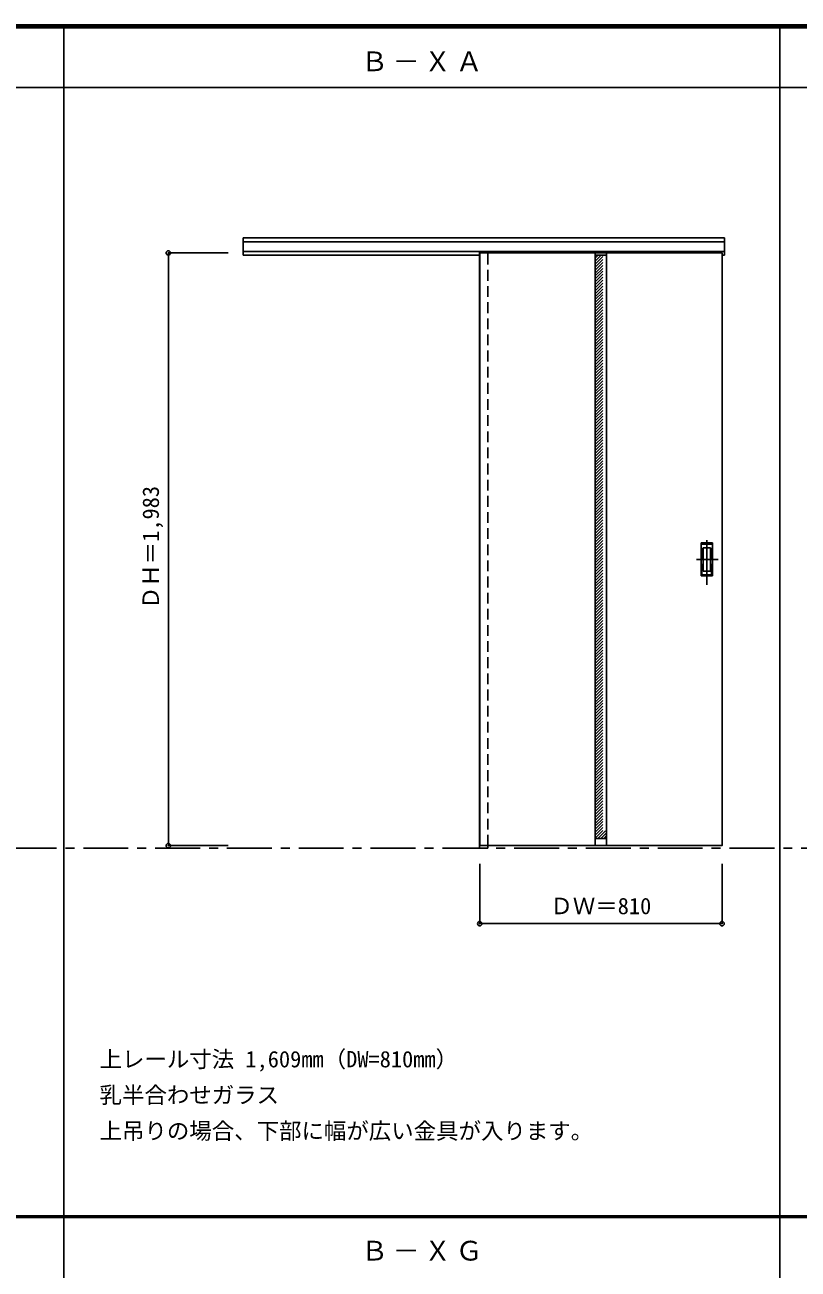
# Model space of a CAD drawing. Units: millimetres, scale not verified. Extents: x -6000 to 5700, y -4307 to 4260.
# Drawn here: x -3046 to -461, y 12 to 4175 of the extents above; entities that cross this region are included whole.
import ezdxf
from ezdxf.enums import TextEntityAlignment as Align

# ---------------------------------------------------------------- set-up
doc = ezdxf.new("R2010")
doc.units = ezdxf.units.MM
doc.header["$LTSCALE"] = 30
doc.header["$PDMODE"] = 32
doc.header["$PDSIZE"] = 15
doc.linetypes.add('CHAIN1', pattern=[8, 5, -1, 1, -1])
doc.linetypes.add('DASHED1', pattern=[1.8, 1.2, -0.6])
for name, color, linetype in [('0-1_通り芯', 7, 'CHAIN1'), ('0-2_扉', 3, 'Continuous'), ('0-3_仕上げ', 3, 'Continuous'), ('0-4_枠', 3, 'Continuous'), ('0-6_引手', 7, 'Continuous'), ('0-A_文字', 7, 'Continuous'), ('0-B_寸法', 4, 'Continuous'), ('0-C_ハッチ', 4, 'DASHED1'), ('F-1_枠', 6, 'Continuous')]:
    doc.layers.add(name, color=color, linetype=linetype)
doc.styles.add('ＭＳ ゴシック', font='')
doc.styles.get('ＭＳ ゴシック').set_extended_font_data('MS Gothic')

msp = doc.modelspace()

# ---------------------------------------------------------------- linework, layer by layer
at = {"layer": '0-1_通り芯'}
msp.add_line((-5490, 1420), (5690, 1420), dxfattribs=at)
at = {"layer": '0-2_扉', "color": 4, "linetype": 'DASHED1'}
msp.add_line((-1525, 3412), (-1525, 3408), dxfattribs=at)
at = {"layer": '0-2_扉'}
for q in [(-1525, 1429), (-715, 3412)]:
    msp.add_line((-1525, 3412), q, dxfattribs=at)
msp.add_lwpolyline([(-1525, 1429), (-715, 1429), (-715, 3412)], dxfattribs=at)
at = {"layer": '0-3_仕上げ'}
for p, q in [((-1139, 3412), (-1139, 1429)), ((-1101, 3412), (-1101, 1429))]:
    msp.add_line(p, q, dxfattribs=at)
at = {"layer": '0-3_仕上げ', "color": 7}
for p, q in [((-1139, 3404), (-1101, 3404)), ((-1139, 1453), (-1101, 1453))]:
    msp.add_line(p, q, dxfattribs=at)
at = {"layer": '0-4_枠'}
for p, q in [((-2316, 3462), (-707, 3462)), ((-2316, 3405), (-2316, 3462)), ((-2316, 3449), (-707, 3449)), ((-2316, 3417), (-707, 3417)), ((-1526, 3417), (-1526, 1420)), ((-1498, 3412), (-1498, 3417)), ((-2316, 3405), (-1525, 3405)), ((-1526, 1420), (-1498, 1420)), ((-1498, 1429), (-1498, 1420))]:
    msp.add_line(p, q, dxfattribs=at)
at = {"layer": '0-4_枠', "color": 4, "linetype": 'DASHED1'}
msp.add_line((-1498, 1429), (-1498, 3412), dxfattribs=at)
at = {"layer": '0-4_枠'}
msp.add_lwpolyline([(-715, 3405), (-707, 3405), (-707, 3462)], dxfattribs=at)
at = {"layer": '0-6_引手', "linetype": 'CHAIN1'}
for p, q in [((-766, 2301.27), (-766, 2472.12)), ((-727.93, 2386.5), (-800.44, 2386.5))]:
    msp.add_line(p, q, dxfattribs=at)
at = {"layer": '0-6_引手'}
for p, q in [((-747, 2441.5), (-785, 2441.5)), ((-785, 2331.5), (-785, 2441.5)), ((-753.5, 2425.5), (-778.5, 2425.5)), ((-778.5, 2347.5), (-778.5, 2425.5)), ((-753.5, 2347.5), (-753.5, 2425.5)), ((-747, 2331.5), (-747, 2441.5)), ((-747, 2331.5), (-785, 2331.5)), ((-753.5, 2347.5), (-778.5, 2347.5))]:
    msp.add_line(p, q, dxfattribs=at)
at = {"layer": '0-6_引手', "linetype": 'DASHED1'}
for p, q in [((-782, 2335.5), (-782, 2437.5)), ((-750, 2335.5), (-782, 2335.5))]:
    msp.add_line(p, q, dxfattribs=at)
msp.add_lwpolyline([(-750, 2335.5), (-750, 2437.5), (-782, 2437.5)], dxfattribs=at)
at = {"layer": '0-B_寸法'}
for p, q in [((-2566, 3412), (-2566, 1429)), ((-2566, 3412), (-2366, 3412)), ((-2566, 1429), (-2366, 1429)), ((-1525, 1168), (-1525, 1368)), ((-715, 1168), (-715, 1368)), ((-715, 1168), (-1525, 1168))]:
    msp.add_line(p, q, dxfattribs=at)
at = {"layer": '0-B_寸法', "color": 7}
for p in [(-2566, 3412), (-2566, 1429), (-1525, 1168), (-715, 1168)]:
    msp.add_point(p, dxfattribs=at)
at = {"layer": '0-C_ハッチ'}
for p, q in [((-1139, 3394.3), (-1129.3, 3404)), ((-1139, 3374.5), (-1109.5, 3404)), ((-1139, 3384.4), (-1119.4, 3404)), ((-1139, 3364.6), (-1101, 3402.6)), ((-1139, 3354.7), (-1101, 3392.7)), ((-1139, 3344.8), (-1101, 3382.8)), ((-1139, 3334.9), (-1101, 3372.9)), ((-1139, 3325), (-1101, 3363)), ((-1139, 3315.1), (-1101, 3353.1)), ((-1139, 3305.2), (-1101, 3343.2)), ((-1139, 3295.3), (-1101, 3333.3)), ((-1139, 3285.41), (-1101, 3323.41)), ((-1139, 3275.51), (-1101, 3313.51)), ((-1139, 3265.61), (-1101, 3303.61)), ((-1139, 3255.71), (-1101, 3293.71)), ((-1139, 3245.81), (-1101, 3283.81)), ((-1139, 3235.91), (-1101, 3273.91)), ((-1139, 3226.01), (-1101, 3264.01)), ((-1139, 3216.11), (-1101, 3254.11)), ((-1139, 3206.21), (-1101, 3244.21)), ((-1139, 3196.31), (-1101, 3234.31)), ((-1139, 3186.41), (-1101, 3224.41)), ((-1139, 3176.51), (-1101, 3214.51)), ((-1139, 3166.61), (-1101, 3204.61)), ((-1139, 3156.71), (-1101, 3194.71)), ((-1139, 3146.81), (-1101, 3184.81)), ((-1139, 3136.91), (-1101, 3174.91)), ((-1139, 3127.01), (-1101, 3165.01)), ((-1139, 3117.11), (-1101, 3155.11)), ((-1139, 3107.21), (-1101, 3145.21)), ((-1139, 3097.31), (-1101, 3135.31)), ((-1139, 3087.42), (-1101, 3125.42)), ((-1139, 3077.52), (-1101, 3115.52)), ((-1139, 3067.62), (-1101, 3105.62)), ((-1139, 3057.72), (-1101, 3095.72)), ((-1139, 3047.82), (-1101, 3085.82)), ((-1139, 3037.92), (-1101, 3075.92)), ((-1139, 3028.02), (-1101, 3066.02)), ((-1139, 3018.12), (-1101, 3056.12)), ((-1139, 3008.22), (-1101, 3046.22)), ((-1139, 2998.32), (-1101, 3036.32)), ((-1139, 2988.42), (-1101, 3026.42)), ((-1139, 2978.52), (-1101, 3016.52)), ((-1139, 2968.62), (-1101, 3006.62)), ((-1139, 2958.72), (-1101, 2996.72)), ((-1139, 2948.82), (-1101, 2986.82)), ((-1139, 2938.92), (-1101, 2976.92)), ((-1139, 2929.02), (-1101, 2967.02)), ((-1139, 2919.12), (-1101, 2957.12)), ((-1139, 2909.22), (-1101, 2947.22)), ((-1139, 2899.32), (-1101, 2937.32)), ((-1139, 2889.43), (-1101, 2927.43)), ((-1139, 2879.53), (-1101, 2917.53)), ((-1139, 2869.63), (-1101, 2907.63)), ((-1139, 2859.73), (-1101, 2897.73)), ((-1139, 2849.83), (-1101, 2887.83)), ((-1139, 2839.93), (-1101, 2877.93)), ((-1139, 2830.03), (-1101, 2868.03)), ((-1139, 2820.13), (-1101, 2858.13)), ((-1139, 2810.23), (-1101, 2848.23)), ((-1139, 2800.33), (-1101, 2838.33)), ((-1139, 2790.43), (-1101, 2828.43)), ((-1139, 2780.53), (-1101, 2818.53)), ((-1139, 2770.63), (-1101, 2808.63)), ((-1139, 2760.73), (-1101, 2798.73)), ((-1139, 2750.83), (-1101, 2788.83)), ((-1139, 2740.93), (-1101, 2778.93)), ((-1139, 2731.03), (-1101, 2769.03)), ((-1139, 2721.13), (-1101, 2759.13)), ((-1139, 2711.23), (-1101, 2749.23)), ((-1139, 2701.33), (-1101, 2739.33)), ((-1139, 2691.44), (-1101, 2729.44)), ((-1139, 2681.54), (-1101, 2719.54)), ((-1139, 2671.64), (-1101, 2709.64)), ((-1139, 2661.74), (-1101, 2699.74)), ((-1139, 2651.84), (-1101, 2689.84)), ((-1139, 2641.94), (-1101, 2679.94)), ((-1139, 2632.04), (-1101, 2670.04)), ((-1139, 2622.14), (-1101, 2660.14)), ((-1139, 2612.24), (-1101, 2650.24)), ((-1139, 2602.34), (-1101, 2640.34)), ((-1139, 2592.44), (-1101, 2630.44)), ((-1139, 2582.54), (-1101, 2620.54)), ((-1139, 2572.64), (-1101, 2610.64)), ((-1139, 2562.74), (-1101, 2600.74)), ((-1139, 2552.84), (-1101, 2590.84)), ((-1139, 2542.94), (-1101, 2580.94)), ((-1139, 2533.04), (-1101, 2571.04)), ((-1139, 2523.14), (-1101, 2561.14)), ((-1139, 2513.24), (-1101, 2551.24)), ((-1139, 2503.34), (-1101, 2541.34)), ((-1139, 2493.45), (-1101, 2531.45)), ((-1139, 2483.55), (-1101, 2521.55)), ((-1139, 2473.65), (-1101, 2511.65)), ((-1139, 2463.75), (-1101, 2501.75)), ((-1139, 2453.85), (-1101, 2491.85)), ((-1139, 2443.95), (-1101, 2481.95)), ((-1139, 2434.05), (-1101, 2472.05)), ((-1139, 2424.15), (-1101, 2462.15)), ((-1139, 2414.25), (-1101, 2452.25)), ((-1139, 2404.35), (-1101, 2442.35)), ((-1139, 2394.45), (-1101, 2432.45)), ((-1139, 2384.55), (-1101, 2422.55)), ((-1139, 2374.65), (-1101, 2412.65)), ((-1139, 2364.75), (-1101, 2402.75)), ((-1139, 2354.85), (-1101, 2392.85)), ((-1139, 2344.95), (-1101, 2382.95)), ((-1139, 2335.05), (-1101, 2373.05)), ((-1139, 2325.15), (-1101, 2363.15)), ((-1139, 2315.25), (-1101, 2353.25)), ((-1139, 2305.36), (-1101, 2343.36)), ((-1139, 2295.46), (-1101, 2333.46)), ((-1139, 2285.56), (-1101, 2323.56)), ((-1139, 2275.66), (-1101, 2313.66)), ((-1139, 2265.76), (-1101, 2303.76)), ((-1139, 2255.86), (-1101, 2293.86)), ((-1139, 2245.96), (-1101, 2283.96)), ((-1139, 2236.06), (-1101, 2274.06)), ((-1139, 2226.16), (-1101, 2264.16)), ((-1139, 2216.26), (-1101, 2254.26)), ((-1139, 2206.36), (-1101, 2244.36)), ((-1139, 2196.46), (-1101, 2234.46)), ((-1139, 2186.56), (-1101, 2224.56)), ((-1139, 2176.66), (-1101, 2214.66)), ((-1139, 2166.76), (-1101, 2204.76)), ((-1139, 2156.86), (-1101, 2194.86)), ((-1139, 2146.96), (-1101, 2184.96)), ((-1139, 2137.06), (-1101, 2175.06)), ((-1139, 2127.16), (-1101, 2165.16)), ((-1139, 2117.26), (-1101, 2155.26)), ((-1139, 2107.37), (-1101, 2145.37)), ((-1139, 2097.47), (-1101, 2135.47)), ((-1139, 2087.57), (-1101, 2125.57)), ((-1139, 2077.67), (-1101, 2115.67)), ((-1139, 2067.77), (-1101, 2105.77)), ((-1139, 2057.87), (-1101, 2095.87)), ((-1139, 2047.97), (-1101, 2085.97)), ((-1139, 2038.07), (-1101, 2076.07)), ((-1139, 2028.17), (-1101, 2066.17)), ((-1139, 2018.27), (-1101, 2056.27)), ((-1139, 2008.37), (-1101, 2046.37)), ((-1139, 1998.47), (-1101, 2036.47)), ((-1139, 1988.57), (-1101, 2026.57)), ((-1139, 1978.67), (-1101, 2016.67)), ((-1139, 1968.77), (-1101, 2006.77)), ((-1139, 1958.87), (-1101, 1996.87)), ((-1139, 1948.97), (-1101, 1986.97)), ((-1139, 1939.07), (-1101, 1977.07)), ((-1139, 1929.17), (-1101, 1967.17)), ((-1139, 1919.27), (-1101, 1957.27)), ((-1139, 1909.38), (-1101, 1947.38)), ((-1139, 1899.48), (-1101, 1937.48)), ((-1139, 1889.58), (-1101, 1927.58)), ((-1139, 1879.68), (-1101, 1917.68)), ((-1139, 1869.78), (-1101, 1907.78)), ((-1139, 1859.88), (-1101, 1897.88)), ((-1139, 1849.98), (-1101, 1887.98)), ((-1139, 1840.08), (-1101, 1878.08)), ((-1139, 1830.18), (-1101, 1868.18)), ((-1139, 1820.28), (-1101, 1858.28)), ((-1139, 1810.38), (-1101, 1848.38)), ((-1139, 1800.48), (-1101, 1838.48)), ((-1139, 1790.58), (-1101, 1828.58)), ((-1139, 1780.68), (-1101, 1818.68)), ((-1139, 1770.78), (-1101, 1808.78)), ((-1139, 1760.88), (-1101, 1798.88)), ((-1139, 1750.98), (-1101, 1788.98)), ((-1139, 1741.08), (-1101, 1779.08)), ((-1139, 1731.18), (-1101, 1769.18)), ((-1139, 1721.28), (-1101, 1759.28)), ((-1139, 1711.39), (-1101, 1749.39)), ((-1139, 1701.49), (-1101, 1739.49)), ((-1139, 1691.59), (-1101, 1729.59)), ((-1139, 1681.69), (-1101, 1719.69)), ((-1139, 1671.79), (-1101, 1709.79)), ((-1139, 1661.89), (-1101, 1699.89)), ((-1139, 1651.99), (-1101, 1689.99)), ((-1139, 1642.09), (-1101, 1680.09)), ((-1139, 1632.19), (-1101, 1670.19)), ((-1139, 1622.29), (-1101, 1660.29)), ((-1139, 1612.39), (-1101, 1650.39)), ((-1139, 1602.49), (-1101, 1640.49)), ((-1139, 1592.59), (-1101, 1630.59)), ((-1139, 1582.69), (-1101, 1620.69)), ((-1139, 1572.79), (-1101, 1610.79)), ((-1139, 1562.89), (-1101, 1600.89)), ((-1139, 1552.99), (-1101, 1590.99)), ((-1139, 1543.09), (-1101, 1581.09)), ((-1139, 1533.19), (-1101, 1571.19)), ((-1139, 1523.29), (-1101, 1561.29)), ((-1139, 1513.4), (-1101, 1551.4)), ((-1139, 1503.5), (-1101, 1541.5)), ((-1139, 1493.6), (-1101, 1531.6)), ((-1139, 1483.7), (-1101, 1521.7)), ((-1139, 1473.8), (-1101, 1511.8)), ((-1139, 1463.9), (-1101, 1501.9)), ((-1139, 1454), (-1101, 1492)), ((-1130.1, 1453), (-1101, 1482.1)), ((-1120.2, 1453), (-1101, 1472.2)), ((-1110.3, 1453), (-1101, 1462.3))]:
    msp.add_line(p, q, dxfattribs=at)
at = {"layer": 'F-1_枠'}
for p, q in [((-6000, 4175), (5700, 4175)), ((-6000, 4170), (5700, 4170)), ((-6000, 4165), (5700, 4165)), ((-2916, -3790), (-2916, 4175)), ((-522, -3790), (-522, 4175)), ((-6000, 3965), (5700, 3965)), ((-6000, 190.5), (5700, 190.5)), ((-6000, 187.5), (5700, 187.5)), ((-6000, 184.5), (5700, 184.5))]:
    msp.add_line(p, q, dxfattribs=at)

# ---------------------------------------------------------------- texts
at = {"layer": '0-A_文字', "style": 'ＭＳ ゴシック'}
for s, p in [('上レール寸法 1,609mm（DW=810mm）', (-2796, 670.5)), ('乳半合わせガラス', (-2796, 550.5)), ('上吊りの場合、下部に幅が広い金具が入ります。', (-2796, 430.5))]:
    msp.add_text(s, height=54.99, dxfattribs=at).set_placement(p, align=Align.BOTTOM_LEFT)
at = {"layer": '0-A_文字', "char_height": 65.98, "attachment_point": 7, "style": 'ＭＳ ゴシック'}
for s, insert in [('\\T1.17;Ｂ－ＸＡ', (-1921.5, 4020)), ('\\T1.17;Ｂ－ＸＧ', (-1921.5, 39.5))]:
    msp.add_mtext(s, dxfattribs=dict(at, insert=insert))
at = {"layer": '0-B_寸法', "color": 7, "style": 'ＭＳ ゴシック'}
msp.add_text('ＤＨ＝1,983', height=54.99, rotation=90, dxfattribs=at).set_placement((-2581, 2220.25), align=Align.BOTTOM_LEFT)
msp.add_text('ＤＷ＝810', height=54.99, dxfattribs=at).set_placement((-1288.75, 1183), align=Align.BOTTOM_LEFT)

doc.saveas('drawing.dxf')
